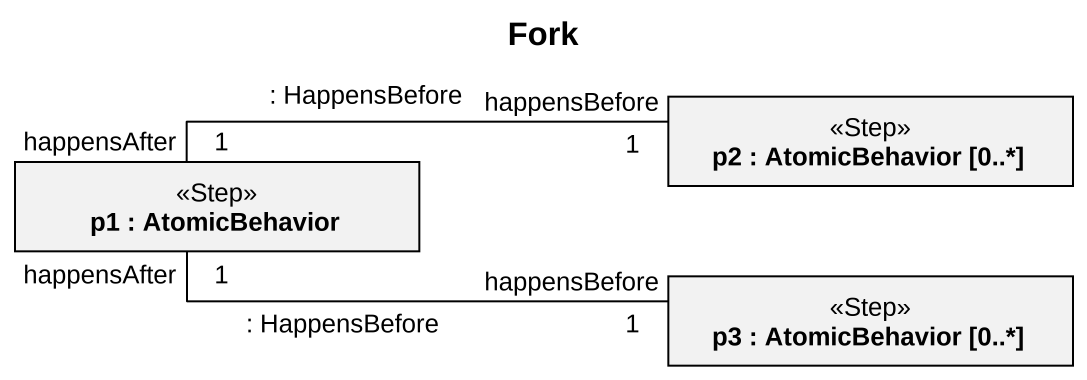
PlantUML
@startuml
title Fork
rectangle "p2 : AtomicBehavior [0..*]" as p2 <<Step>>
rectangle "p1 : AtomicBehavior" as p1 <<Step>>
rectangle "p3 : AtomicBehavior [0..*]" as p3 <<Step>>
p1 "happensAfter\n1" -right- "happensBefore\n1" p2 : : HappensBefore
p1 "happensAfter\n1" -right- "happensBefore\n1" p3 : : HappensBefore
@enduml
